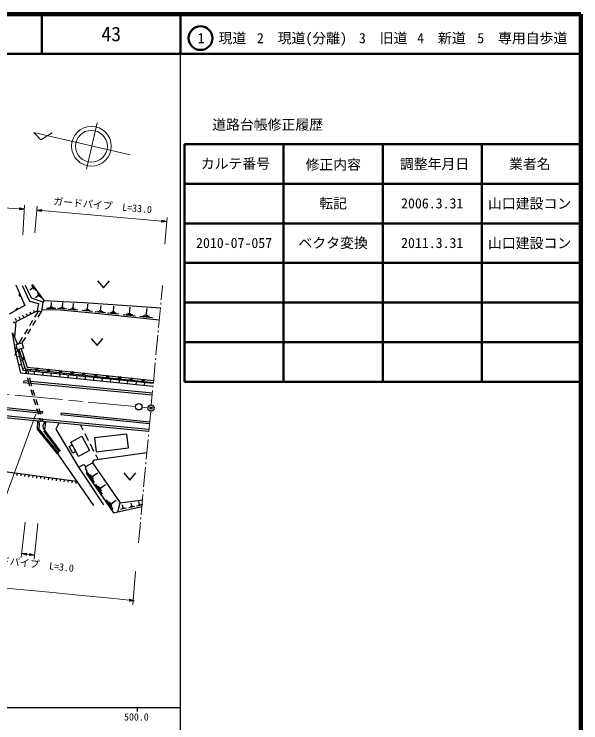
# Model space of a CAD drawing. Units: millimetres, scale not verified. Extents: x 40000 to 680000, y 20000 to 380000.
# Drawn here: x 537004 to 680000, y 201099 to 380000 of the extents above; entities that cross this region are included whole.
import ezdxf
from ezdxf.enums import TextEntityAlignment as Align

# ---------------------------------------------------------------- set-up
doc = ezdxf.new("R2010")
doc.units = ezdxf.units.MM
doc.header["$LTSCALE"] = 1000
doc.header["$PDMODE"] = 32
doc.header["$PDSIZE"] = 500
doc.linetypes.add('CHAIN', pattern=[18.5, 12, -1.5, 3.5, -1.5])
for name, color, linetype, lineweight in [('M-BGD', 7, 'Continuous', 25), ('M-BGD-HTXT', 7, 'Continuous', 13), ('M-BMK', 2, 'CHAIN', 13), ('M-BMK-SRVR', 3, 'Continuous', 25), ('M-STR-HTXT', 7, 'Continuous', 13), ('M-STR-STRD', 7, 'Continuous', 25), ('M-TTL', 2, 'Continuous', 140), ('M-TTL-BAND', 7, 'Continuous', 25), ('M-TTL-FRAM', 2, 'Continuous', 50), ('M-TTL-LINE', 7, 'Continuous', 50)]:
    doc.layers.add(name, color=color, linetype=linetype, lineweight=lineweight)
doc.layers.add('M-OTRS', color=6, linetype='Continuous')
doc.layers.add('M-TTL-TXT', color=7, linetype='Continuous')
doc.styles.add('ＭＳ ゴシック', font='')
doc.styles.get('ＭＳ ゴシック').set_extended_font_data('MS Gothic')

msp = doc.modelspace()

# ---------------------------------------------------------------- linework, layer by layer
at = {"layer": 'M-BGD'}
for p, q in [((541408, 311702), (542404, 310316)), ((541564, 311289), (542063, 310596)), ((558018, 312718), (559518, 310918)), ((559518, 310918), (561018, 312718)), ((541721, 310876), (540982, 310344)), ((541597, 311049), (541846, 310703)), ((542791, 309781), (543788, 308395)), ((543105, 308955), (542365, 308423)), ((542948, 309368), (543446, 308675)), ((542980, 309128), (543229, 308781)), ((546669, 305994), (546084, 306002)), ((546376, 305998), (546394, 307247)), ((549461, 305911), (548858, 305967)), ((549159, 305939), (549278, 307226)), ((551874, 305688), (551993, 306976)), ((555484, 305381), (555613, 306774)), ((558816, 305070), (558945, 306463)), ((562027, 304768), (562188, 306300)), ((566094, 304368), (566266, 306005)), ((540014, 304284), (540196, 304366)), ((540105, 304325), (540268, 303959)), ((540927, 304691), (541110, 304773)), ((541018, 304732), (541181, 304367)), ((541840, 305098), (542023, 305180)), ((541932, 305139), (542095, 304774)), ((543126, 305070), (542167, 303494)), ((543798, 304943), (542941, 303535)), ((547543, 305670), (545202, 305702)), ((546959, 305834), (545789, 305850)), ((550336, 305506), (547923, 305729)), ((549748, 305722), (548541, 305834)), ((553051, 305255), (550637, 305478)), ((552462, 305471), (551255, 305583)), ((552175, 305660), (551572, 305716)), ((556758, 304912), (554146, 305153)), ((556121, 305146), (554815, 305267)), ((555811, 305351), (555158, 305411)), ((560090, 304601), (557477, 304843)), ((559453, 304836), (558147, 304956)), ((559142, 305040), (558489, 305100)), ((563423, 304234), (560551, 304536)), ((562725, 304501), (561289, 304652)), ((562386, 304730), (561668, 304806)), ((566840, 304083), (565306, 304244)), ((566478, 304328), (565711, 304408)), ((570348, 303947), (570530, 305684)), ((537273, 303063), (537456, 303144)), ((537365, 303104), (537528, 302738)), ((538187, 303470), (538370, 303551)), ((538278, 303511), (538441, 303145)), ((539100, 303877), (539283, 303958)), ((539192, 303918), (539354, 303552)), ((541647, 302640), (540867, 301358)), ((542421, 302681), (541642, 301399)), ((567586, 303798), (564517, 304120)), ((571931, 303342), (568674, 303684)), ((571139, 303644), (569511, 303815)), ((570755, 303904), (569941, 303990)), ((536787, 302315), (537129, 302107)), ((540347, 300504), (539568, 299223)), ((541122, 300545), (540342, 299263)), ((539048, 298368), (538089, 296792)), ((539822, 298409), (538966, 297001)), ((556414, 298163), (557914, 296363)), ((557914, 296363), (559414, 298163)), ((537933, 295304), (537046, 293845)), ((537662, 296090), (537223, 295370)), ((539293, 290034), (538008, 295273)), ((537666, 293517), (538395, 293696)), ((538139, 294740), (538398, 294803)), ((538651, 292651), (539062, 292752)), ((538179, 291429), (538907, 291607)), ((539163, 290563), (539725, 290701)), ((572105, 286750), (539293, 290034)), ((539840, 290348), (540103, 289203)), ((539951, 289214), (540026, 289961)), ((540370, 290297), (540633, 289153)), ((541096, 289854), (541132, 290212)), ((543235, 289640), (543270, 289987)), ((540327, 288229), (540590, 287084)), ((540857, 288178), (541121, 287034)), ((542091, 289000), (542165, 289747)), ((544230, 288786), (544305, 289532)), ((545374, 289425), (545408, 289761)), ((546369, 288572), (546444, 289318)), ((547514, 289211), (547546, 289536)), ((548509, 288358), (548583, 289104)), ((549653, 288997), (549684, 289311)), ((550648, 288144), (550723, 288890)), ((551792, 288783), (551823, 289086)), ((552787, 287930), (552862, 288676)), ((553932, 288569), (553961, 288861)), ((554927, 287715), (555001, 288462)), ((556071, 288355), (556099, 288636)), ((557066, 287501), (557141, 288248)), ((558210, 288140), (558237, 288411)), ((559205, 287287), (559280, 288033)), ((560350, 287926), (560376, 288186)), ((540590, 287084), (540869, 286198)), ((541121, 287034), (541399, 286147)), ((561345, 287073), (561419, 287819)), ((562489, 287712), (562514, 287961)), ((563484, 286859), (563559, 287605)), ((564628, 287498), (564652, 287736)), ((565623, 286645), (565698, 287391)), ((566767, 287284), (566790, 287511)), ((567762, 286431), (567837, 287177)), ((568907, 287070), (568928, 287286)), ((569902, 286216), (569976, 286963)), ((571046, 286856), (571067, 287061)), ((541169, 285243), (541618, 283812)), ((541699, 285193), (542149, 283762)), ((541918, 282858), (542368, 281427)), ((542448, 282808), (542898, 281377)), ((542668, 280473), (543117, 279042)), ((543198, 280423), (543647, 278992)), ((543417, 278088), (543696, 277202)), ((543947, 278038), (544226, 277151)), ((542898, 275264), (542960, 277271)), ((544875, 277090), (544656, 275013)), ((553744, 276251), (554347, 275061)), ((548020, 268886), (542898, 275264)), ((548254, 269074), (543132, 275452)), ((543581, 274414), (543815, 274602)), ((544416, 274834), (548380, 269497)), ((544656, 275013), (548621, 269676)), ((545297, 274150), (545056, 273971)), ((554799, 274169), (555702, 272385)), ((544520, 273245), (544754, 273432)), ((545459, 272075), (545693, 272263)), ((546191, 272946), (545951, 272767)), ((546398, 270906), (546632, 271093)), ((547086, 271742), (546845, 271563)), ((547980, 270538), (547740, 270359)), ((556154, 271492), (557057, 269708)), ((504947, 268572), (552723, 262141)), ((547338, 269736), (547572, 269924)), ((548020, 268886), (557008, 255997)), ((557509, 268816), (558112, 267626)), ((556783, 266698), (563780, 256598)), ((553231, 265639), (559510, 256096)), ((537622, 263956), (537820, 263929)), ((537721, 263942), (537668, 263546)), ((538613, 263822), (538811, 263796)), ((538712, 263809), (538659, 263413)), ((539604, 263689), (539802, 263662)), ((539703, 263676), (539650, 263279)), ((540595, 263555), (540793, 263529)), ((540694, 263542), (540641, 263146)), ((541586, 263422), (541785, 263395)), ((541685, 263409), (541632, 263012)), ((542577, 263289), (542776, 263262)), ((542677, 263275), (542623, 262879)), ((543568, 263155), (543767, 263129)), ((543668, 263142), (543614, 262745)), ((544560, 263022), (544758, 262995)), ((544659, 263009), (544605, 262612)), ((557245, 261796), (555525, 264277)), ((556981, 262531), (556121, 263771)), ((556931, 262956), (556501, 263576)), ((556716, 263266), (558039, 264183)), ((564682, 264189), (566182, 262389)), ((566182, 262389), (567682, 264189)), ((545551, 262888), (545749, 262862)), ((545650, 262875), (545596, 262479)), ((546542, 262755), (546740, 262728)), ((546641, 262742), (546587, 262345)), ((547533, 262622), (547731, 262595)), ((547632, 262608), (547578, 262212)), ((548524, 262488), (548722, 262462)), ((548623, 262475), (548570, 262078)), ((549515, 262355), (549713, 262328)), ((549614, 262341), (549561, 261945)), ((550506, 262221), (550704, 262195)), ((550605, 262208), (550552, 261812)), ((551497, 262088), (551695, 262061)), ((551596, 262075), (551543, 261678)), ((552488, 261955), (552686, 261928)), ((552587, 261941), (552534, 261545)), ((559294, 258842), (557574, 261322)), ((558765, 260311), (560088, 261229)), ((559029, 259576), (558169, 260817)), ((558980, 260001), (558550, 260621)), ((561989, 254955), (560273, 257431)), ((561725, 255689), (560867, 256926)), ((561675, 256112), (561246, 256731)), ((561461, 256422), (562781, 257337)), ((563170, 254373), (563780, 256598)), ((563780, 256598), (569368, 257376)), ((564527, 255292), (564349, 256106)), ((566665, 255759), (566488, 256572)), ((569429, 256148), (567903, 255816)), ((569025, 256167), (568262, 256000)), ((568812, 256227), (568431, 256144)), ((568622, 256185), (568444, 256999)), ((562072, 254134), (569211, 255691)), ((565334, 255255), (563808, 254922)), ((564930, 255273), (564167, 255107)), ((564717, 255334), (564336, 255250)), ((567473, 255722), (565947, 255389)), ((567069, 255740), (566306, 255574)), ((566856, 255800), (566475, 255717))]:
    msp.add_line(p, q, dxfattribs=at)
for points in [[(537409, 311659), (539726, 306490), (535775, 304292)], [(539043, 311466), (540870, 307574), (543172, 306935), (542845, 305123), (543944, 304915), (544345, 307262), (541375, 308332), (539890, 311525)], [(541583, 311722), (544449, 307741), (544345, 307262)], [(544449, 307741), (554564, 307251), (567932, 306286), (573892, 305825)], [(537130, 298362), (537469, 302390), (542845, 305123)], [(573606, 302764), (558441, 304355), (548720, 305253), (544013, 305319)], [(537299, 295013), (536613, 299534), (537850, 296727)], [(572122, 286950), (539840, 290348), (538221, 295352)], [(538799, 295539), (540296, 290910), (572186, 287554)], [(572041, 286002), (538691, 289341), (537299, 295013)], [(571026, 275134), (539745, 278094), (518945, 280166), (501669, 281834), (487093, 283242), (477827, 284077), (465799, 285072), (452075, 285987), (444137, 286391), (443777, 286414)], [(570978, 274620), (539696, 277580), (518894, 279652), (501619, 281320), (487045, 282728), (477783, 283562), (465761, 284558), (452045, 285472), (444107, 285875), (443743, 285899)], [(548232, 276772), (547545, 275219), (553231, 265639)], [(553231, 265639), (554613, 266339), (555061, 265819), (556783, 266698), (557250, 267505), (570488, 269366)], [(555061, 265819), (554936, 265334), (555330, 264599), (555151, 264114), (562072, 254134)]]:
    msp.add_lwpolyline(points, dxfattribs=at)
for points in [[(537514, 296636), (538958, 297028), (539324, 295682), (537879, 295289)], [(557671, 269523), (565852, 270492), (565439, 273976), (557259, 273007)], [(554084, 273434), (556021, 269846), (553211, 268329), (551274, 271917)], [(551627, 271264), (552521, 269608), (551766, 269200), (550871, 270856)]]:
    msp.add_lwpolyline(points, close=True, dxfattribs=at)
for centre, radius, start, end in [((538617, 309096), 354, 122.94295, 285.34813), ((538617, 309096), 283, 125.16699, 283.12409), ((538617, 309096), 212, 128.91332, 279.37777), ((538617, 309096), 142, 136.62505, 271.66604), ((538617, 309096), 100, 146.94271, 261.34837), ((537777, 305343), 354, 37.88858, 200.29376), ((537777, 305343), 283, 40.11262, 198.06972), ((537777, 305343), 212, 43.85894, 194.32339), ((537777, 305343), 142, 51.57067, 186.61166), ((537777, 305343), 100, 61.88834, 176.294), ((539599, 293241), 354, 116.72433, 279.12951), ((539599, 293241), 283, 118.94837, 276.90547), ((539599, 293241), 212, 122.69469, 273.15914), ((538979, 292833), 354, 296.72433, 99.12951), ((538979, 292833), 283, 298.94837, 96.90547), ((538979, 292833), 212, 302.69469, 93.15914), ((538979, 292833), 142, 310.40642, 85.44741), ((538979, 292833), 100, 320.72409, 75.12975), ((539599, 293241), 142, 130.40642, 265.44741), ((539599, 293241), 100, 140.72409, 255.12975), ((542549, 290008), 354, 2.78911, 165.19429), ((542549, 290008), 283, 5.01315, 162.97025), ((542549, 290008), 212, 8.75948, 159.22392), ((542549, 290008), 142, 16.4712, 151.51219), ((542821, 290699), 354, 182.78911, 345.19429), ((542549, 290008), 100, 26.78887, 141.19453), ((542821, 290699), 283, 185.01315, 342.97025), ((542821, 290699), 212, 188.75948, 339.22392), ((542821, 290699), 142, 196.4712, 331.51219), ((542821, 290699), 100, 206.78887, 321.19453), ((545533, 289694), 354, 2.78911, 165.19429), ((545533, 289694), 283, 5.01315, 162.97025), ((545533, 289694), 212, 8.75948, 159.22392), ((545533, 289694), 142, 16.4712, 151.51219), ((545804, 290385), 354, 182.78911, 345.19429), ((545804, 290385), 283, 185.01315, 342.97025), ((545804, 290385), 212, 188.75948, 339.22392), ((545804, 290385), 142, 196.4712, 331.51219), ((545804, 290385), 100, 206.78887, 321.19453), ((548788, 290071), 354, 182.78911, 345.19429), ((548788, 290071), 283, 185.01315, 342.97025), ((548788, 290071), 212, 188.75948, 339.22392), ((548788, 290071), 142, 196.4712, 331.51219), ((548788, 290071), 100, 206.78887, 321.19453), ((545533, 289694), 100, 26.78887, 141.19453), ((548517, 289380), 354, 2.78911, 165.19429), ((548517, 289380), 283, 5.01315, 162.97025), ((548517, 289380), 212, 8.75948, 159.22392), ((548517, 289380), 142, 16.4712, 151.51219), ((548517, 289380), 100, 26.78887, 141.19453), ((551500, 289066), 354, 2.78911, 165.19429), ((551500, 289066), 283, 5.01315, 162.97025), ((551500, 289066), 212, 8.75948, 159.22392), ((551500, 289066), 142, 16.4712, 151.51219), ((551771, 289757), 354, 182.78911, 345.19429), ((551500, 289066), 100, 26.78887, 141.19453), ((551771, 289757), 283, 185.01315, 342.97025), ((551771, 289757), 212, 188.75948, 339.22392), ((551771, 289757), 142, 196.4712, 331.51219), ((551771, 289757), 100, 206.78887, 321.19453), ((554484, 288752), 354, 2.78911, 165.19429), ((554484, 288752), 283, 5.01315, 162.97025), ((554484, 288752), 212, 8.75948, 159.22392), ((554484, 288752), 142, 16.4712, 151.51219), ((554755, 289443), 354, 182.78911, 345.19429), ((554484, 288752), 100, 26.78887, 141.19453), ((554755, 289443), 283, 185.01315, 342.97025), ((554755, 289443), 212, 188.75948, 339.22392), ((554755, 289443), 142, 196.4712, 331.51219), ((554755, 289443), 100, 206.78887, 321.19453), ((557467, 288438), 354, 2.78911, 165.19429), ((557467, 288438), 283, 5.01315, 162.97025), ((557467, 288438), 212, 8.75948, 159.22392), ((557467, 288438), 142, 16.4712, 151.51219), ((557738, 289129), 354, 182.78911, 345.19429), ((557467, 288438), 100, 26.78887, 141.19453), ((557738, 289129), 283, 185.01315, 342.97025), ((557738, 289129), 212, 188.75948, 339.22392), ((557738, 289129), 142, 196.4712, 331.51219), ((557738, 289129), 100, 206.78887, 321.19453), ((560451, 288124), 354, 2.78911, 165.19429), ((560451, 288124), 283, 5.01315, 162.97025), ((560451, 288124), 212, 8.75948, 159.22392), ((560451, 288124), 142, 16.4712, 151.51219), ((560722, 288815), 354, 182.78911, 345.19429), ((560451, 288124), 100, 26.78887, 141.19453), ((560722, 288815), 283, 185.01315, 342.97025), ((560722, 288815), 212, 188.75948, 339.22392), ((560722, 288815), 142, 196.4712, 331.51219), ((560722, 288815), 100, 206.78887, 321.19453), ((563434, 287810), 354, 2.78911, 165.19429), ((563434, 287810), 283, 5.01315, 162.97025), ((563705, 288501), 354, 182.78911, 345.19429), ((563705, 288501), 283, 185.01315, 342.97025), ((563705, 288501), 212, 188.75948, 339.22392), ((563705, 288501), 142, 196.4712, 331.51219), ((563705, 288501), 100, 206.78887, 321.19453), ((566689, 288187), 354, 182.78911, 345.19429), ((566689, 288187), 283, 185.01315, 342.97025), ((566689, 288187), 212, 188.75948, 339.22392), ((566689, 288187), 142, 196.4712, 331.51219), ((566689, 288187), 100, 206.78887, 321.19453), ((563434, 287810), 212, 8.75948, 159.22392), ((563434, 287810), 142, 16.4712, 151.51219), ((563434, 287810), 100, 26.78887, 141.19453), ((566418, 287496), 354, 2.78911, 165.19429), ((566418, 287496), 283, 5.01315, 162.97025), ((566418, 287496), 212, 8.75948, 159.22392), ((566418, 287496), 142, 16.4712, 151.51219), ((566418, 287496), 100, 26.78887, 141.19453), ((569401, 287182), 354, 2.78911, 165.19429), ((569401, 287182), 283, 5.01315, 162.97025), ((569401, 287182), 212, 8.75948, 159.22392), ((569401, 287182), 142, 16.4712, 151.51219), ((569672, 287873), 354, 182.78911, 345.19429), ((569401, 287182), 100, 26.78887, 141.19453), ((569672, 287873), 283, 185.01315, 342.97025), ((569672, 287873), 212, 188.75948, 339.22392), ((569672, 287873), 142, 196.4712, 331.51219), ((569672, 287873), 100, 206.78887, 321.19453), ((542171, 276291), 1258, 305.28674, 51.16776), ((545602, 275963), 1341, 122.83558, 225.16515)]:
    msp.add_arc(centre, radius, start, end, dxfattribs=at)
at = {"layer": 'M-BGD-HTXT'}
for p, q in [((555264, 340911), (557969, 352550)), ((541927, 350102), (543742, 348242)), ((566295, 344518), (541927, 350102)), ((543742, 348242), (546566, 350053)), ((574424, 311518), (574086, 307900)), ((574011, 307103), (573974, 306705)), ((573900, 305908), (573435, 300930)), ((573249, 298939), (572784, 293960)), ((573361, 300134), (573323, 299735)), ((572598, 291969), (572133, 286991)), ((572710, 293164), (572673, 292766)), ((571947, 284999), (571610, 281381)), ((572059, 286194), (572022, 285796)), ((571461, 279788), (570979, 274631)), ((570905, 273834), (570868, 273436)), ((570793, 272639), (570328, 267661)), ((570254, 266864), (570217, 266466)), ((570142, 265670), (569678, 260691)), ((569603, 259895), (569566, 259496)), ((569492, 258700), (569027, 253722)), ((568952, 252925), (568915, 252527)), ((568841, 251730), (568359, 246573))]:
    msp.add_line(p, q, dxfattribs=at)
for radius in [5016, 4013]:
    msp.add_circle((556500, 346653), radius, dxfattribs=at)
at = {"layer": 'M-BMK'}
for p, q in [((567651, 280953), (493537, 287997)), ((570739, 280660), (569243, 280802))]:
    msp.add_line(p, q, dxfattribs=at)
at = {"layer": 'M-BMK-SRVR'}
for centre in [(568447, 280878), (571535, 280584)]:
    msp.add_circle(centre, 800, dxfattribs=at)
at = {"layer": 'M-OTRS'}
msp.add_point((571535, 280584), dxfattribs=at)
at = {"layer": 'M-STR-HTXT'}
for p, q in [((464258, 335596), (538328, 330875)), ((538344, 331125), (538313, 330626)), ((539083, 330927), (538335, 330975)), ((538338, 331025), (538837, 330993)), ((538591, 331059), (538341, 331075)), ((539576, 330796), (538344, 331125)), ((539164, 324334), (539639, 331794)), ((542189, 324797), (542778, 331519)), ((539576, 330796), (538313, 330626)), ((538565, 330660), (538316, 330676)), ((538319, 330726), (538818, 330694)), ((539071, 330728), (538322, 330776)), ((538325, 330825), (539323, 330762)), ((539576, 330796), (538328, 330875)), ((538332, 330925), (539330, 330862)), ((542690, 330523), (543957, 330663)), ((542690, 330523), (543914, 330165)), ((542690, 330523), (543936, 330414)), ((543931, 330364), (542935, 330452)), ((543940, 330464), (542944, 330551)), ((543180, 330380), (543927, 330315)), ((543197, 330579), (543944, 330514)), ((543923, 330265), (543424, 330308)), ((543949, 330564), (543451, 330607)), ((543669, 330237), (543918, 330215)), ((543704, 330635), (543953, 330613)), ((543914, 330165), (543957, 330663)), ((543936, 330414), (574238, 327762)), ((574260, 328011), (574217, 327513)), ((575484, 327653), (574217, 327513)), ((574470, 327541), (574221, 327563)), ((574225, 327612), (574723, 327569)), ((574977, 327597), (574230, 327662)), ((574234, 327712), (575230, 327625)), ((575484, 327653), (574238, 327762)), ((574243, 327812), (575239, 327724)), ((574994, 327796), (574247, 327862)), ((574252, 327911), (574750, 327868)), ((574505, 327939), (574256, 327961)), ((575484, 327653), (574260, 328011)), ((574982, 321927), (575571, 328649)), ((542490, 279041), (532336, 251379)), ((539776, 251759), (538782, 242814)), ((543005, 251400), (542011, 242455)), ((538892, 243808), (540162, 243918)), ((538892, 243808), (540107, 243421)), ((538892, 243808), (540135, 243670)), ((540129, 243620), (539135, 243730)), ((540140, 243719), (539146, 243830)), ((539378, 243653), (540124, 243570)), ((539400, 243852), (540146, 243769)), ((540118, 243521), (539621, 243576)), ((540151, 243819), (539654, 243874)), ((539864, 243499), (540113, 243471)), ((539908, 243896), (540157, 243868)), ((540107, 243421), (540162, 243918)), ((540135, 243670), (540879, 243587)), ((540907, 243835), (540851, 243339)), ((542121, 243449), (540851, 243339)), ((541105, 243361), (540857, 243388)), ((540862, 243438), (541359, 243383)), ((541613, 243405), (540868, 243488)), ((540874, 243537), (541867, 243427)), ((542121, 243449), (540879, 243587)), ((540885, 243637), (541878, 243526)), ((541635, 243604), (540890, 243686)), ((540896, 243736), (541393, 243681)), ((541150, 243758), (540901, 243786)), ((542121, 243449), (540907, 243835)), ((567641, 239341), (566906, 230892)), ((566118, 232297), (566066, 231800)), ((567335, 231919), (566066, 231800)), ((566320, 231824), (566071, 231850)), ((566076, 231899), (566573, 231847)), ((566827, 231871), (566081, 231949)), ((566087, 231999), (567081, 231895)), ((567335, 231919), (566092, 232049)), ((566097, 232098), (567092, 231994)), ((566848, 232070), (566102, 232148)), ((566107, 232198), (566605, 232146)), ((566361, 232222), (566113, 232248)), ((567335, 231919), (566118, 232297))]:
    msp.add_line(p, q, dxfattribs=at)
msp.add_arc((339099, -1950975), 2194793, 84.06365, 89.46868, dxfattribs=at)
at = {"layer": 'M-STR-STRD'}
for p, q in [((539438, 287395), (539395, 286906)), ((571838, 283830), (539395, 286906)), ((571882, 284304), (539438, 287395)), ((530336, 281224), (544239, 279699)), ((530283, 280721), (544190, 279268)), ((544190, 279268), (544239, 279699)), ((548832, 279376), (548785, 278959)), ((548832, 279376), (571205, 277049)), ((548785, 278959), (571167, 276638))]:
    msp.add_line(p, q, dxfattribs=at)
at = {"layer": 'M-TTL'}
for p, q in [((680000, 380000), (40000, 380000)), ((680000, 20000), (680000, 380000))]:
    msp.add_line(p, q, dxfattribs=at)
at = {"layer": 'M-TTL-BAND'}
for p, q in [((579000, 20000), (579000, 370000)), ((40000, 205000), (579000, 205000)), ((568000, 205000), (568000, 204000))]:
    msp.add_line(p, q, dxfattribs=at)
at = {"layer": 'M-TTL-FRAM'}
for p, q in [((580000, 347197), (580000, 287197)), ((580000, 347197), (680000, 347197)), ((580000, 287197), (680000, 287197))]:
    msp.add_line(p, q, dxfattribs=at)
at = {"layer": 'M-TTL-LINE'}
for p, q in [((543997, 380000), (543997, 370000)), ((579000, 380000), (579000, 370000)), ((40000, 370000), (680000, 370000)), ((605000, 347197), (605000, 287197)), ((630000, 347197), (630000, 287197)), ((655000, 347197), (655000, 287197)), ((580000, 337197), (680000, 337197)), ((580000, 327197), (680000, 327197)), ((580000, 317197), (680000, 317197)), ((580000, 307197), (680000, 307197)), ((580000, 297197), (680000, 297197))]:
    msp.add_line(p, q, dxfattribs=at)
msp.add_circle((584031, 373958), 3000, dxfattribs=at)

# ---------------------------------------------------------------- texts
at = {"layer": 'M-STR-HTXT', "style": 'ＭＳ ゴシック'}
for s, rotation, p in [('ガードパイプ  L=33.0', 354.998, (559192, 330283)), ('ガードパイプ  L=3.0', 353.66, (540098, 239951))]:
    msp.add_text(s, height=1833, rotation=rotation, dxfattribs=at).set_placement(p, align=Align.BOTTOM_CENTER)
at = {"layer": 'M-TTL-BAND', "style": 'ＭＳ ゴシック'}
msp.add_text('500.0', height=1833, dxfattribs=at).set_placement((567844, 201122), align=Align.BOTTOM_CENTER)
at = {"layer": 'M-TTL-TXT', "style": 'ＭＳ ゴシック'}
for s, height, p in [('43', 3666, (561497, 375000)), ('1\u3000現道', 2566, (589448, 373958)), ('2\u3000現道(分離)', 2566, (609619, 373958)), ('3\u3000旧道', 2566, (630121, 373958)), ('4\u3000新道', 2566, (644824, 373958)), ('5\u3000専用自歩道', 2566, (665228, 373958)), ('道路台帳修正履歴', 2566, (600968, 352113)), ('カルテ番号', 2566, (592839, 342277)), ('修正内容', 2566, (617509, 342023)), ('調整年月日', 2566, (643089, 342197)), ('業者名', 2566, (667134, 342197)), ('転記', 2566, (617500, 332245)), ('2006.3.31', 2566, (642500, 332245)), ('山口建設コン', 2566, (667077, 332189)), ('ベクタ変換', 2566, (617500, 322245)), ('山口建設コン', 2566, (667077, 322189)), ('2010-07-057', 2566, (592500, 322245)), ('2011.3.31', 2566, (642500, 322245))]:
    msp.add_text(s, height=height, dxfattribs=at).set_placement(p, align=Align.MIDDLE_CENTER)

doc.saveas('drawing.dxf')
